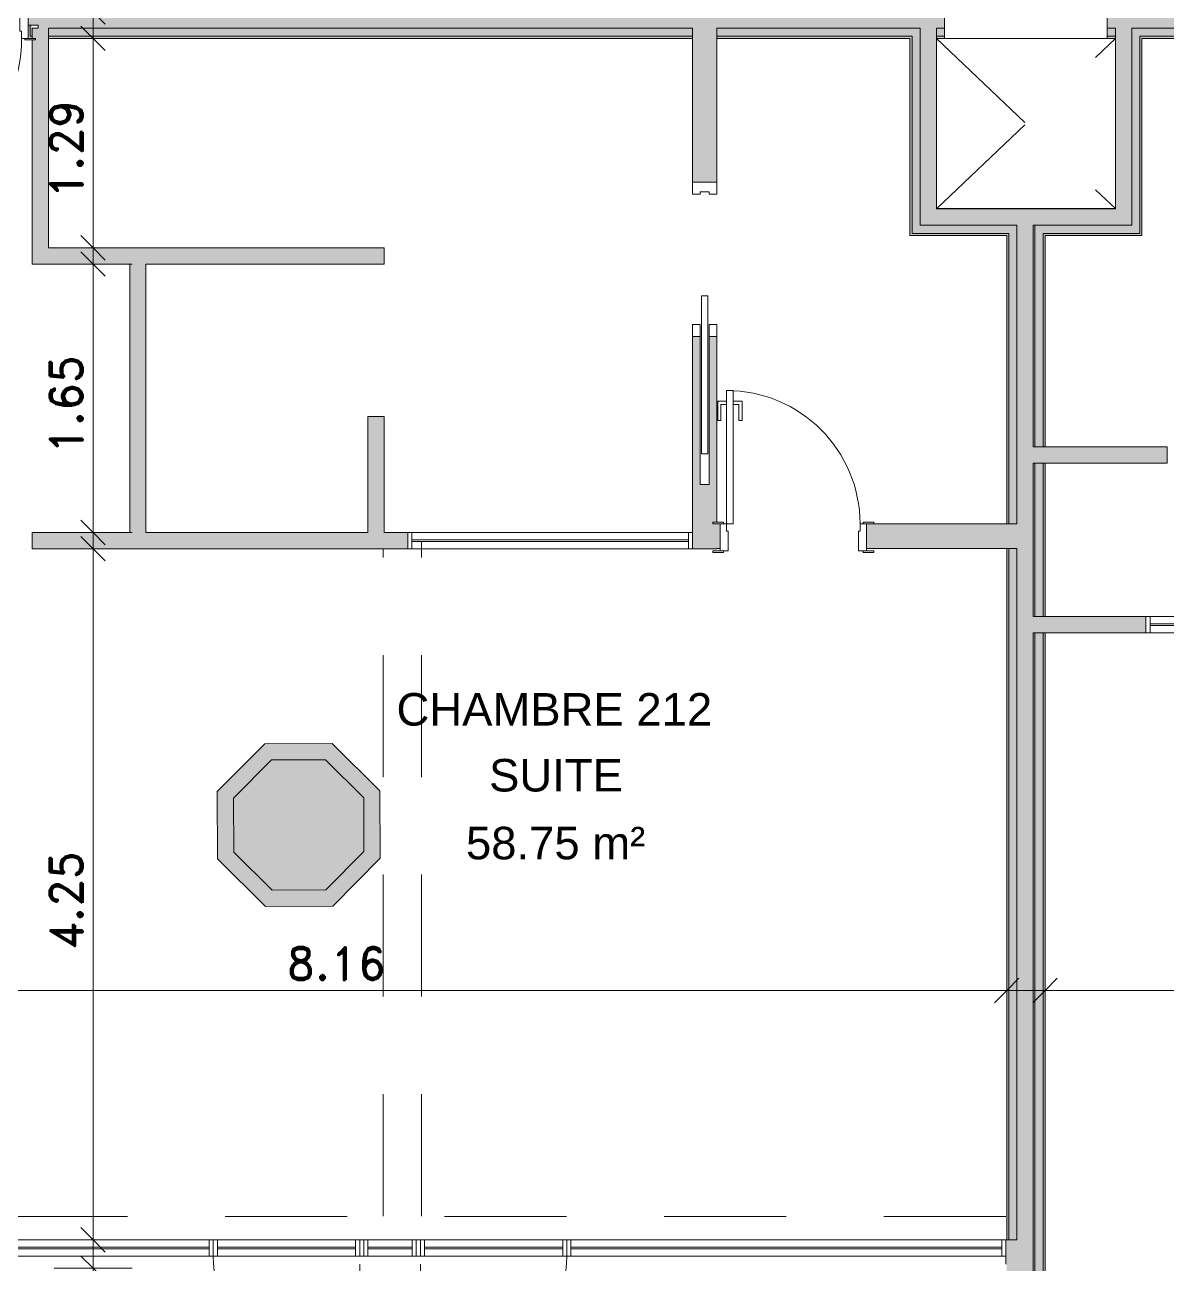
# Model space of a CAD drawing. Header units: metres. Extents: x -227.9 to -140, y 37.9 to 92.1.
# Drawn here: x -167.23 to -160.2, y 42.41 to 50.03 of the extents above; entities that cross this region are included whole.
import ezdxf

# ---------------------------------------------------------------- set-up
doc = ezdxf.new("R2010")
doc.units = ezdxf.units.M
doc.linetypes.add('JIS_02_0.7', pattern=[1.35, 0.75, -0.6])
for name, color, linetype, lineweight in [('A-ANNO-DIMS', 7, 'Continuous', 9), ('A-ANNO-DIMS-100', 7, 'Continuous', 9), ('A-AREA-IDEN', 7, 'Continuous', 9), ('A-DOOR', 7, 'Continuous', 5), ('A-FLOR', 7, 'Continuous', 5), ('A-GLAZ', 7, 'Continuous', 5), ('A-WALL', 7, 'Continuous', 5), ('A-WALL-PATT', 7, 'Continuous', 13), ('I-WALL', 7, 'Continuous', 5), ('S-COLS', 7, 'Continuous', 5)]:
    doc.layers.add(name, color=color, linetype=linetype, lineweight=lineweight)
doc.layers.add('A-DETL', color=94, linetype='Continuous', lineweight=5, true_color=0x00a600)
doc.styles.add('Arial_1', font='arial.ttf', dxfattribs={"height": 0.2})
doc.styles.add('RomanD_B', font='', dxfattribs={"height": 0.2})
doc.styles.get('RomanD_B').set_extended_font_data('RomanD', bold=True)
doc.dimstyles.new('LAG-Romans_0_2', dxfattribs={"dimscale": 0.3048, "dimtxt": 0.200715, "dimasz": 0.492126, "dimexe": 0.787402, "dimexo": 0.0625, "dimgap": 0, "dimtad": 1, "dimrnd": 0.01, "dimzin": 0, "dimdsep": 46, "dimtxsty": 'RomanD_B', "dimblk1": 'OBLIQUE', "dimblk2": 'OBLIQUE', "dimsah": 1, "dimcen": 0.09, "dimdle": 0.656168, "dimazin": 0, "dimtfac": 1, "dimtdec": 4, "dimtix": 1, "dimtmove": 0, "dimatfit": 3, "dimfxl": 0.787402, "dimfxlon": 1, "dimtvp": 1, "dimtolj": 1, "dimtzin": 0, "dimarcsym": 2})

# ---------------------------------------------------------------- blocks, each defined once
blk = doc.blocks.new('LAG-C1030-PORTE-BAT 1 VANT-13PR_01 - LAG-C1030-PORTE-BAT 1 VANT-13PR_01_04F-90X210 CHAMBRE-15711706-MUC-LAG-PRO-PLA-ARC-TZN-N02-AG02Ec-Cote')
at = {"layer": 'A-DOOR'}
for p, q in [((0.3553, 1.0015), (0.3153, 1.0015)), ((0.3153, 1.0015), (0.3153, 0.0815)), ((0.3553, 0.0815), (0.3553, 1.0015)), ((0.2603, 0.9365), (0.2603, 0.8165)), ((0.3153, 0.9365), (0.2603, 0.9365)), ((0.2803, 0.8165), (0.2803, 0.9165)), ((0.2803, 0.9165), (0.3153, 0.9165)), ((0.3153, 0.9165), (0.3153, 0.9365)), ((0.4103, 0.9365), (0.3553, 0.9365)), ((0.3553, 0.9365), (0.3553, 0.9165)), ((0.3553, 0.9165), (0.3903, 0.9165)), ((0.3903, 0.9165), (0.3903, 0.8165)), ((0.4103, 0.8165), (0.4103, 0.9365)), ((0.2603, 0.8165), (0.2803, 0.8165)), ((0.3903, 0.8165), (0.4103, 0.8165)), ((0.3153, 0.0815), (0.3553, 0.0815))]:
    blk.add_line(p, q, dxfattribs=at)
at = {"layer": 'A-DOOR', "color": 9, "true_color": 0xc0c0c0}
for p, q in [((-0.5847, 0.0915), (-0.6497, 0.0915)), ((-0.6497, 0.0915), (-0.6497, 0.0815)), ((-0.6497, 0.0815), (-0.5847, 0.0815)), ((-0.6047, 0.0815), (-0.6047, -0.0815)), ((-0.5647, 0.0815), (-0.6047, 0.0815)), ((-0.5847, 0.0815), (-0.5847, 0.0915)), ((-0.5647, 0.0376), (-0.5647, 0.0815)), ((0.3953, 0.0815), (0.3553, 0.0815)), ((0.3553, 0.0815), (0.3553, 0.0376)), ((0.3753, 0.0915), (0.3753, 0.0815)), ((0.4403, 0.0915), (0.3753, 0.0915)), ((0.3753, 0.0815), (0.4403, 0.0815)), ((0.3953, -0.0815), (0.3953, 0.0815)), ((0.4403, 0.0815), (0.4403, 0.0915)), ((-0.5547, 0.0376), (-0.5647, 0.0376)), ((-0.5547, -0.0815), (-0.5547, 0.0376)), ((0.3553, 0.0376), (0.3453, 0.0376)), ((0.3453, 0.0376), (0.3453, -0.0815)), ((-0.5847, -0.0815), (-0.6497, -0.0815)), ((-0.6497, -0.0815), (-0.6497, -0.0915)), ((-0.6497, -0.0915), (-0.5847, -0.0915)), ((-0.6047, -0.0815), (-0.5547, -0.0815)), ((-0.5847, -0.0915), (-0.5847, -0.0815)), ((0.3453, -0.0815), (0.3953, -0.0815)), ((0.3753, -0.0815), (0.3753, -0.0915)), ((0.4403, -0.0815), (0.3753, -0.0815)), ((0.3753, -0.0915), (0.4403, -0.0915)), ((0.4403, -0.0915), (0.4403, -0.0815))]:
    blk.add_line(p, q, dxfattribs=at)
at = {"layer": 'A-DOOR'}
blk.add_arc((0.3553, 0.0815), 0.92, 90, 180, dxfattribs=at)
blk = doc.blocks.new('LAG-C1020-FENÊTRE-12FT-22-01 - LAG-C1020-FENÊTRE-12FT-22-01-13043751-MUC-LAG-PRO-PLA-ARC-TZN-N02-AG02Ec-Cote')
at = {"layer": 'A-GLAZ'}
for p, q in [((0.45, 0.075), (0.45, 0.925)), ((-3.125, 0.025), (-0.475, 0.025)), ((0.425, 0.025), (-0.425, 0.025)), ((-0.475, -0.075), (-3.125, -0.075)), ((-0.425, -0.075), (0.425, -0.075))]:
    blk.add_line(p, q, dxfattribs=at)
at = {"layer": 'A-GLAZ', "lineweight": 13}
for p, q in [((-3.125, 0.025), (-3.15, 0.025)), ((-3.125, -0.075), (-3.125, 0.025)), ((-0.45, 0.025), (-0.475, 0.025)), ((-0.475, 0.025), (-0.475, -0.075)), ((-0.425, 0.025), (-0.45, 0.025)), ((-0.45, 0.025), (-0.45, -0.075)), ((-0.45, -0.075), (-0.45, 0.025)), ((-0.425, -0.075), (-0.425, 0.025)), ((0.45, 0.025), (0.425, 0.025)), ((0.425, 0.025), (0.425, -0.075)), ((0.45, -0.075), (0.45, 0.025)), ((0.475, 0.025), (0.45, 0.025)), ((0.45, 0.025), (0.45, -0.075)), ((0.475, -0.075), (0.475, 0.025)), ((-3.15, -0.075), (-3.125, -0.075)), ((-0.475, -0.02), (-3.125, -0.02)), ((-3.125, -0.02), (-3.125, -0.03)), ((-3.125, -0.03), (-0.475, -0.03)), ((-0.475, -0.03), (-0.475, -0.02)), ((-0.475, -0.075), (-0.45, -0.075)), ((-0.45, -0.075), (-0.425, -0.075)), ((0.425, -0.02), (-0.425, -0.02)), ((-0.425, -0.02), (-0.425, -0.03)), ((-0.425, -0.03), (0.425, -0.03)), ((0.425, -0.03), (0.425, -0.02)), ((0.425, -0.075), (0.45, -0.075)), ((0.45, -0.075), (0.475, -0.075))]:
    blk.add_line(p, q, dxfattribs=at)
at = {"layer": 'A-GLAZ'}
blk.add_arc((0.45, 0.025), 0.9, 90, 180, dxfattribs=at)
blk = doc.blocks.new('LAG-C1020-FENÊTRE-12FT-22-02 - LAG-C1020-FENÊTRE-12FT-22-02-01-15471730-MUC-LAG-PRO-PLA-ARC-TZN-N02-AG02Ec-Cote')
at = {"layer": 'A-GLAZ', "lineweight": 13}
for p, q in [((-1.548, 0.025), (-1.573, 0.025)), ((-1.573, 0.025), (-1.573, -0.075)), ((-1.548, -0.075), (-1.548, 0.025)), ((-1.25, 0.025), (-1.275, 0.025)), ((-1.275, 0.025), (-1.275, -0.075)), ((-1.25, -0.075), (-1.25, 0.025)), ((-1.573, -0.075), (-1.548, -0.075)), ((-1.275, -0.02), (-1.548, -0.02)), ((-1.548, -0.02), (-1.548, -0.03)), ((-1.548, -0.03), (-1.275, -0.03)), ((-1.275, -0.03), (-1.275, -0.02)), ((-1.275, -0.075), (-1.25, -0.075))]:
    blk.add_line(p, q, dxfattribs=at)
at = {"layer": 'A-GLAZ'}
for p, q in [((-1.548, 0.025), (-1.275, 0.025)), ((-1.275, -0.075), (-1.548, -0.075))]:
    blk.add_line(p, q, dxfattribs=at)
blk = doc.blocks.new('LAG-C1030-PORTE-COULISSANTE-COUL-13PR_06 - LAG-C1030-PORTE-COULISSANTE-COUL-13PR_06_04 F-80x210-15716893-MUC-LAG-PRO-PLA-ARC-TZN-N02-AG02Ec-Cote')
at = {"layer": 'A-DOOR', "lineweight": 9}
for p, q in [((-1.1, 0.02), (-0.13, 0.02)), ((-1.1, -0.02), (-1.1, 0.02)), ((-0.13, 0.02), (-0.13, -0.02)), ((-0.13, -0.02), (-1.1, -0.02))]:
    blk.add_line(p, q, dxfattribs=at)
at = {"layer": 'A-DOOR', "color": 9, "true_color": 0xc0c0c0}
for p, q in [((-0.38, 0.075), (-0.305, 0.075)), ((-0.38, 0.0275), (-0.38, 0.075)), ((-0.305, 0.0275), (-0.38, 0.0275)), ((-0.305, 0.075), (-0.305, 0.0275)), ((0.495, 0.075), (0.57, 0.075)), ((0.495, 0.0275), (0.495, 0.075)), ((0.51, 0.0275), (0.495, 0.0275)), ((0.51, -0.0275), (0.51, 0.0275)), ((0.57, 0.075), (0.57, -0.075)), ((-0.38, -0.0275), (-0.305, -0.0275)), ((-0.38, -0.075), (-0.38, -0.0275)), ((-0.305, -0.075), (-0.38, -0.075)), ((-0.305, -0.0275), (-0.305, -0.075)), ((0.495, -0.075), (0.495, -0.0275)), ((0.495, -0.0275), (0.51, -0.0275)), ((0.57, -0.075), (0.495, -0.075))]:
    blk.add_line(p, q, dxfattribs=at)
blk = doc.blocks.new('LAG-C1030-PORTE-BAT 1 VANT-13PR_01 - LAG-C1030-PORTE-BAT 1 VANT-13PR_01_10F-80X210 CHAMBRE INT-15711733-MUC-LAG-PRO-PLA-ARC-TZN-N02-AG02Ec-Cote')
at = {"layer": 'A-DOOR', "color": 9, "true_color": 0xc0c0c0}
for p, q in [((-0.5997, 0.0901), (-0.5997, 0.1001)), ((-0.5997, 0.1001), (-0.5347, 0.1001)), ((-0.5347, 0.0901), (-0.5997, 0.0901)), ((-0.5547, 0.0901), (-0.5047, 0.0901)), ((-0.5547, -0.075), (-0.5547, 0.0901)), ((-0.5347, 0.1001), (-0.5347, 0.0901)), ((-0.5047, 0.0901), (-0.5047, -0.0311)), ((0.2953, 0.0901), (0.3453, 0.0901)), ((0.2953, -0.0311), (0.2953, 0.0901)), ((0.3253, 0.1001), (0.3903, 0.1001)), ((0.3253, 0.0901), (0.3253, 0.1001)), ((0.3903, 0.0901), (0.3253, 0.0901)), ((0.3453, 0.0901), (0.3453, -0.075)), ((0.3903, 0.1001), (0.3903, 0.0901)), ((-0.5997, -0.085), (-0.5997, -0.075)), ((-0.5997, -0.075), (-0.5347, -0.075)), ((-0.5147, -0.075), (-0.5547, -0.075)), ((-0.5347, -0.075), (-0.5347, -0.085)), ((-0.5147, -0.0311), (-0.5147, -0.075)), ((-0.5047, -0.0311), (-0.5147, -0.0311)), ((0.3053, -0.0311), (0.2953, -0.0311)), ((0.3053, -0.075), (0.3053, -0.0311)), ((0.3453, -0.075), (0.3053, -0.075)), ((0.3253, -0.075), (0.3903, -0.075)), ((0.3253, -0.085), (0.3253, -0.075)), ((0.3903, -0.075), (0.3903, -0.085)), ((-0.5347, -0.085), (-0.5997, -0.085)), ((0.3903, -0.085), (0.3253, -0.085))]:
    blk.add_line(p, q, dxfattribs=at)
at = {"layer": 'A-DOOR'}
for p, q in [((0.2653, -0.075), (0.3053, -0.075)), ((0.2653, -0.895), (0.2653, -0.075)), ((0.3053, -0.075), (0.3053, -0.895)), ((0.2103, -0.71), (0.2303, -0.71)), ((0.2103, -0.83), (0.2103, -0.71)), ((0.2303, -0.71), (0.2303, -0.81)), ((0.3403, -0.71), (0.3603, -0.71)), ((0.3403, -0.81), (0.3403, -0.71)), ((0.3603, -0.71), (0.3603, -0.83)), ((0.2653, -0.83), (0.2103, -0.83)), ((0.2303, -0.81), (0.2653, -0.81)), ((0.2653, -0.81), (0.2653, -0.83)), ((0.3053, -0.81), (0.3403, -0.81)), ((0.3053, -0.83), (0.3053, -0.81)), ((0.3603, -0.83), (0.3053, -0.83)), ((0.3053, -0.895), (0.2653, -0.895))]:
    blk.add_line(p, q, dxfattribs=at)
blk.add_arc((0.3053, -0.075), 0.82, 180, 270, dxfattribs=at)
blk = doc.blocks.new('LAG-C1020-FENÊTRE-12FT-22-01 - LAG-C1020-FENÊTRE-12FT-22-01-13043941-MUC-LAG-PRO-PLA-ARC-TZN-N02-AG02Ec-Cote')
at = {"layer": 'A-GLAZ', "lineweight": 13}
for p, q in [((-3.7, 0.075), (-3.675, 0.075)), ((-3.675, 0.075), (-3.675, -0.025)), ((-3.675, 0.03), (-0.475, 0.03)), ((-3.675, 0.02), (-3.675, 0.03)), ((-0.475, 0.02), (-3.675, 0.02)), ((-0.475, -0.025), (-0.475, 0.075)), ((-0.475, 0.075), (-0.45, 0.075)), ((-0.475, 0.03), (-0.475, 0.02)), ((-0.45, 0.075), (-0.425, 0.075)), ((-0.45, -0.025), (-0.45, 0.075)), ((-0.45, 0.075), (-0.45, -0.025)), ((-0.425, 0.075), (-0.425, -0.025)), ((-0.425, 0.02), (-0.425, 0.03)), ((-0.425, 0.03), (0.425, 0.03)), ((0.425, 0.02), (-0.425, 0.02)), ((0.425, 0.075), (0.45, 0.075)), ((0.425, -0.025), (0.425, 0.075)), ((0.425, 0.03), (0.425, 0.02)), ((0.45, 0.075), (0.45, -0.025)), ((0.45, 0.075), (0.475, 0.075)), ((0.45, -0.025), (0.45, 0.075)), ((0.475, 0.075), (0.475, -0.025)), ((-3.675, -0.025), (-3.7, -0.025)), ((-0.45, -0.025), (-0.475, -0.025)), ((-0.425, -0.025), (-0.45, -0.025)), ((0.45, -0.025), (0.425, -0.025)), ((0.475, -0.025), (0.45, -0.025))]:
    blk.add_line(p, q, dxfattribs=at)
at = {"layer": 'A-GLAZ'}
for p, q in [((-0.475, 0.075), (-3.675, 0.075)), ((-0.425, 0.075), (0.425, 0.075)), ((-3.675, -0.025), (-0.475, -0.025)), ((0.425, -0.025), (-0.425, -0.025)), ((0.45, -0.075), (0.45, -0.925))]:
    blk.add_line(p, q, dxfattribs=at)
blk.add_arc((0.45, -0.025), 0.9, 180, 270, dxfattribs=at)
blk = doc.blocks.new('LAG-C1020-FENÊTRE-12FT-22-03 - LAG-C1020-FENÊTRE-12FT-22-03-01-13182799-MUC-LAG-PRO-PLA-ARC-TZN-N02-AG02Ec-Cote')
at = {"layer": 'A-GLAZ', "lineweight": 13}
for p, q in [((-2.725, 0.05), (-2.75, 0.05)), ((-2.725, -0.05), (-2.725, 0.05)), ((-1.275, 0.005), (-2.725, 0.005)), ((-2.725, 0.005), (-2.725, -0.005)), ((-1.25, 0.05), (-1.275, 0.05)), ((-1.275, 0.05), (-1.275, -0.05)), ((-1.275, -0.005), (-1.275, 0.005)), ((-2.75, -0.05), (-2.725, -0.05)), ((-2.725, -0.005), (-1.275, -0.005)), ((-1.275, -0.05), (-1.25, -0.05))]:
    blk.add_line(p, q, dxfattribs=at)
at = {"layer": 'A-GLAZ'}
for p, q in [((-2.725, 0.05), (-1.275, 0.05)), ((-1.275, -0.05), (-2.725, -0.05))]:
    blk.add_line(p, q, dxfattribs=at)
blk = doc.blocks.new('LAG-C1020-FENÊTRE-12FT-22-03 - LAG-C1020-FENÊTRE-12FT-22-03-01-13182800-MUC-LAG-PRO-PLA-ARC-TZN-N02-AG02Ec-Cote')
at = {"layer": 'A-GLAZ', "lineweight": 13}
for p, q in [((-2.975, 0.05), (-3, 0.05)), ((-2.975, -0.05), (-2.975, 0.05)), ((-1.275, 0.005), (-2.975, 0.005)), ((-2.975, 0.005), (-2.975, -0.005)), ((-1.25, 0.05), (-1.275, 0.05)), ((-1.275, 0.05), (-1.275, -0.05)), ((-1.275, -0.005), (-1.275, 0.005)), ((-3, -0.05), (-2.975, -0.05)), ((-2.975, -0.005), (-1.275, -0.005)), ((-1.275, -0.05), (-1.25, -0.05))]:
    blk.add_line(p, q, dxfattribs=at)
at = {"layer": 'A-GLAZ'}
for p, q in [((-2.975, 0.05), (-1.275, 0.05)), ((-1.275, -0.05), (-2.975, -0.05))]:
    blk.add_line(p, q, dxfattribs=at)
blk = doc.blocks.new('DIMBLOCK10-MUC-LAG-PRO-PLA-ARC-TZN-N02-AG02Ec-Cote')
at = {"layer": 'A-ANNO-DIMS-100', "transparency": 16777216}
for p, q in [((-160.9525, 44.3371), (-160.9525, 43.8571)), ((-160.9525, 44.0971), (-160.9525, 44.3371)), ((-156.9885, 44.3371), (-156.9885, 43.8571)), ((-156.9885, 44.0971), (-156.9885, 44.3371)), ((-161.1525, 44.0971), (-156.7885, 44.0971))]:
    blk.add_line(p, q, dxfattribs=at)
at = {"layer": 'A-ANNO-DIMS-100', "lineweight": 25, "transparency": 16777216}
for p, q in [((-160.9525, 44.0971), (-160.8775, 44.1721)), ((-156.9885, 44.0971), (-156.9135, 44.1721)), ((-160.9525, 44.0971), (-161.0275, 44.0221)), ((-156.9885, 44.0971), (-157.0635, 44.0221))]:
    blk.add_line(p, q, dxfattribs=at)
at = {"layer": 'A-ANNO-DIMS-100', "color": 0, "transparency": 16777216, "insert": (-159.314, 44.3627), "char_height": 0.2, "width": 0.824475, "attachment_point": 1, "line_spacing_factor": 1.146391, "style": 'RomanD_B'}
blk.add_mtext('3.96', dxfattribs=at)
blk = doc.blocks.new('_Oblique')
at = {"color": 0, "linetype": 'ByBlock', "lineweight": -2}
blk.add_line((-0.5, -0.5), (0.5, 0.5), dxfattribs=at)
blk = doc.blocks.new('DIMBLOCK82-MUC-LAG-PRO-PLA-ARC-TZN-N02-AG02Ec-Cote')
at = {"layer": 'A-ANNO-DIMS-100', "transparency": 16777216}
for p, q in [((-166.8053, 52.3146), (-166.8053, 49.9135)), ((-166.5653, 52.1146), (-167.0453, 52.1146)), ((-166.8053, 52.1146), (-166.5653, 52.1146)), ((-166.5653, 50.1135), (-167.0453, 50.1135)), ((-166.8053, 50.1135), (-166.5653, 50.1135))]:
    blk.add_line(p, q, dxfattribs=at)
at = {"layer": 'A-ANNO-DIMS-100', "lineweight": 25, "transparency": 16777216}
for p, q in [((-166.8053, 52.1146), (-166.8803, 52.1896)), ((-166.8053, 52.1146), (-166.7303, 52.0396)), ((-166.8053, 50.1135), (-166.8803, 50.1885)), ((-166.8053, 50.1135), (-166.7303, 50.0385))]:
    blk.add_line(p, q, dxfattribs=at)
at = {"layer": 'A-ANNO-DIMS-100', "color": 0, "transparency": 16777216, "insert": (-167.0709, 50.7705), "char_height": 0.2, "width": 0.824475, "attachment_point": 1, "rotation": 90, "line_spacing_factor": 1.146391, "style": 'RomanD_B'}
blk.add_mtext('2.00', dxfattribs=at)
blk = doc.blocks.new('DIMBLOCK83-MUC-LAG-PRO-PLA-ARC-TZN-N02-AG02Ec-Cote')
at = {"layer": 'A-ANNO-DIMS-100', "transparency": 16777216}
for p, q in [((-166.8053, 48.4629), (-166.8053, 50.1505)), ((-167.0453, 49.9505), (-166.5653, 49.9505)), ((-166.8053, 49.9505), (-167.0453, 49.9505)), ((-167.0453, 48.6629), (-166.5653, 48.6629)), ((-166.8053, 48.6629), (-167.0453, 48.6629))]:
    blk.add_line(p, q, dxfattribs=at)
at = {"layer": 'A-ANNO-DIMS-100', "lineweight": 25, "transparency": 16777216}
for p, q in [((-166.8053, 49.9505), (-166.8803, 50.0255)), ((-166.8053, 49.9505), (-166.7303, 49.8755)), ((-166.8053, 48.6629), (-166.8803, 48.7379)), ((-166.8053, 48.6629), (-166.7303, 48.5879))]:
    blk.add_line(p, q, dxfattribs=at)
at = {"layer": 'A-ANNO-DIMS-100', "color": 0, "transparency": 16777216, "insert": (-167.0709, 48.9632), "char_height": 0.2, "width": 0.824475, "attachment_point": 1, "rotation": 90, "line_spacing_factor": 1.146391, "style": 'RomanD_B'}
blk.add_mtext('1.29', dxfattribs=at)
blk = doc.blocks.new('DIMBLOCK84-MUC-LAG-PRO-PLA-ARC-TZN-N02-AG02Ec-Cote')
at = {"layer": 'A-ANNO-DIMS-100', "transparency": 16777216}
for p, q in [((-166.8053, 46.7128), (-166.8053, 48.7629)), ((-167.0453, 48.5629), (-166.5653, 48.5629)), ((-166.8053, 48.5629), (-167.0453, 48.5629)), ((-167.0453, 46.9128), (-166.5653, 46.9128)), ((-166.8053, 46.9128), (-167.0453, 46.9128))]:
    blk.add_line(p, q, dxfattribs=at)
at = {"layer": 'A-ANNO-DIMS-100', "lineweight": 25, "transparency": 16777216}
for p, q in [((-166.8053, 48.5629), (-166.8803, 48.6379)), ((-166.8053, 48.5629), (-166.7303, 48.4879)), ((-166.8053, 46.9128), (-166.8803, 46.9878)), ((-166.8053, 46.9128), (-166.7303, 46.8378))]:
    blk.add_line(p, q, dxfattribs=at)
at = {"layer": 'A-ANNO-DIMS-100', "color": 0, "transparency": 16777216, "insert": (-167.0709, 47.3943), "char_height": 0.2, "width": 0.824475, "attachment_point": 1, "rotation": 90, "line_spacing_factor": 1.146391, "style": 'RomanD_B'}
blk.add_mtext('1.65', dxfattribs=at)
blk = doc.blocks.new('DIMBLOCK85-MUC-LAG-PRO-PLA-ARC-TZN-N02-AG02Ec-Cote')
at = {"layer": 'A-ANNO-DIMS-100', "transparency": 16777216}
for p, q in [((-166.8053, 42.3646), (-166.8053, 47.0128)), ((-167.0453, 46.8128), (-166.5653, 46.8128)), ((-166.8053, 46.8128), (-167.0453, 46.8128)), ((-167.0453, 42.5646), (-166.5653, 42.5646)), ((-166.8053, 42.5646), (-167.0453, 42.5646))]:
    blk.add_line(p, q, dxfattribs=at)
at = {"layer": 'A-ANNO-DIMS-100', "lineweight": 25, "transparency": 16777216}
for p, q in [((-166.8053, 46.8128), (-166.8803, 46.8878)), ((-166.8053, 46.8128), (-166.7303, 46.7378)), ((-166.8053, 42.5646), (-166.8803, 42.6396)), ((-166.8053, 42.5646), (-166.7303, 42.4896))]:
    blk.add_line(p, q, dxfattribs=at)
at = {"layer": 'A-ANNO-DIMS-100', "color": 0, "transparency": 16777216, "insert": (-167.0709, 44.3452), "char_height": 0.2, "width": 0.824475, "attachment_point": 1, "rotation": 90, "line_spacing_factor": 1.146391, "style": 'RomanD_B'}
blk.add_mtext('4.25', dxfattribs=at)
blk = doc.blocks.new('DIMBLOCK86-MUC-LAG-PRO-PLA-ARC-TZN-N02-AG02Ec-Cote')
at = {"layer": 'A-ANNO-DIMS-100', "transparency": 16777216}
for p, q in [((-166.8053, 42.5896), (-166.8053, 40.2697)), ((-166.5653, 42.3896), (-167.0453, 42.3896)), ((-166.8053, 42.3896), (-166.5653, 42.3896)), ((-166.5653, 40.4697), (-167.0453, 40.4697)), ((-166.8053, 40.4697), (-166.5653, 40.4697))]:
    blk.add_line(p, q, dxfattribs=at)
at = {"layer": 'A-ANNO-DIMS-100', "lineweight": 25, "transparency": 16777216}
for p, q in [((-166.8053, 42.3896), (-166.8803, 42.4646)), ((-166.8053, 42.3896), (-166.7303, 42.3146)), ((-166.8053, 40.4697), (-166.8803, 40.5447)), ((-166.8053, 40.4697), (-166.7303, 40.3947))]:
    blk.add_line(p, q, dxfattribs=at)
at = {"layer": 'A-ANNO-DIMS-100', "color": 0, "transparency": 16777216, "insert": (-167.0709, 41.0862), "char_height": 0.2, "width": 0.824475, "attachment_point": 1, "rotation": 90, "line_spacing_factor": 1.146391, "style": 'RomanD_B'}
blk.add_mtext('1.92', dxfattribs=at)
blk = doc.blocks.new('DIMBLOCK137-MUC-LAG-PRO-PLA-ARC-TZN-N02-AG02Ec-Cote')
at = {"layer": 'A-ANNO-DIMS-100', "transparency": 16777216}
for p, q in [((-169.3525, 44.3371), (-169.3525, 43.8571)), ((-169.3525, 44.0971), (-169.3525, 44.3371)), ((-161.1885, 44.3371), (-161.1885, 43.8571)), ((-161.1885, 44.0971), (-161.1885, 44.3371)), ((-169.5525, 44.0971), (-160.9885, 44.0971))]:
    blk.add_line(p, q, dxfattribs=at)
at = {"layer": 'A-ANNO-DIMS-100', "lineweight": 25, "transparency": 16777216}
for p, q in [((-169.3525, 44.0971), (-169.2775, 44.1721)), ((-161.1885, 44.0971), (-161.1135, 44.1721)), ((-169.3525, 44.0971), (-169.4275, 44.0221)), ((-161.1885, 44.0971), (-161.2635, 44.0221))]:
    blk.add_line(p, q, dxfattribs=at)
at = {"layer": 'A-ANNO-DIMS-100', "color": 0, "transparency": 16777216, "insert": (-165.614, 44.3627), "char_height": 0.2, "width": 0.824475, "attachment_point": 1, "line_spacing_factor": 1.146391, "style": 'RomanD_B'}
blk.add_mtext('8.16', dxfattribs=at)

msp = doc.modelspace()

# ---------------------------------------------------------------- hatches: boundary and pattern name
at = {"layer": 'A-WALL-PATT', "lineweight": 5, "true_color": 0xaaaaaa}
h = msp.add_hatch(color=253, dxfattribs=at)
h.paths.add_polyline_path([(-161.0155, 40.4697), (-161.0155, 46.2958), (-161.0255, 46.2958), (-161.0255, 40.4697)])
h.paths.add_polyline_path([(-161.0155, 46.3958), (-161.0155, 47.3386), (-161.0255, 47.3386), (-161.0255, 46.3958)])
h.paths.add_polyline_path([(-161.0155, 47.4386), (-161.0155, 48.8016), (-161.0255, 48.8016), (-161.0255, 47.4386)])
at = {"layer": 'I-WALL', "true_color": 0xaaaaaa}
h = msp.add_hatch(color=253, dxfattribs=at)
h.paths.add_polyline_path([(-155.2206, 50.0135), (-155.0756, 50.0135), (-155.0756, 50.032), (-155.0126, 50.032), (-155.0126, 50.1135), (-155.4841, 50.1135), (-155.4841, 50.0135), (-155.2934, 50.0135)])
h.paths.add_polyline_path([(-153.9496, 50.0135), (-153.9046, 50.0135), (-153.9046, 50.1135), (-154.0126, 50.1135), (-154.0126, 50.032), (-153.9496, 50.032)])
h.paths.add_polyline_path([(-156.9255, 50.0135), (-156.4841, 50.0135), (-156.4841, 50.1135), (-157.521, 50.1135), (-157.521, 50.032), (-157.458, 50.032), (-157.458, 50.0135), (-156.938, 50.0135)])
h.paths.add_polyline_path([(-158.6825, 50.0135), (-158.584, 50.0135), (-158.584, 50.032), (-158.521, 50.032), (-158.521, 50.1135), (-160.5703, 50.1135), (-160.5703, 50.0135), (-158.8325, 50.0135)])
h.paths.add_polyline_path([(-161.6203, 50.0135), (-161.5703, 50.0135), (-161.5703, 50.1135), (-167.2053, 50.1135), (-167.2053, 50.032), (-167.1423, 50.032), (-167.1423, 50.0135), (-161.7203, 50.0135)])
h.paths.add_polyline_path([(-168.4125, 50.0135), (-168.2683, 50.0135), (-168.2683, 50.032), (-168.2053, 50.032), (-168.2053, 50.1135), (-169.8891, 50.1135), (-169.8891, 50.0135), (-169.2724, 50.0135)])
h = msp.add_hatch(color=253, dxfattribs=at)
h.paths.add_polyline_path([(-155.0706, 49.9635), (-155.0256, 49.9635), (-155.0256, 50.032), (-155.0756, 50.032), (-155.0756, 50.0135), (-155.1206, 50.0135), (-155.1206, 49.9635)])
h.paths.add_polyline_path([(-155.2206, 49.9635), (-155.2206, 50.0135), (-155.4841, 50.0135), (-155.4841, 49.9635), (-155.2934, 49.9635)])
h.paths.add_polyline_path([(-153.9046, 49.9635), (-153.9046, 50.0135), (-153.9496, 50.0135), (-153.9496, 50.032), (-153.9996, 50.032), (-153.9996, 49.9635)])
h.paths.add_polyline_path([(-158.6825, 49.9635), (-158.534, 49.9635), (-158.534, 50.032), (-158.584, 50.032), (-158.584, 50.0135), (-158.6825, 50.0135)])
h.paths.add_polyline_path([(-159.4049, 49.9635), (-158.8325, 49.9635), (-158.8325, 50.0135), (-160.4203, 50.0135), (-160.4203, 49.9635), (-160.3703, 49.9635)])
h.paths.add_polyline_path([(-156.4841, 49.9635), (-156.4841, 50.0135), (-156.8155, 50.0135), (-156.8155, 49.9635), (-156.7655, 49.9635)])
h.paths.add_polyline_path([(-157.508, 49.9635), (-156.9255, 49.9635), (-156.9255, 50.0135), (-157.458, 50.0135), (-157.458, 50.032), (-157.508, 50.032)])
h.paths.add_polyline_path([(-160.5203, 49.9635), (-160.5203, 50.0135), (-160.5703, 50.0135), (-160.5703, 49.9635)])
h.paths.add_polyline_path([(-161.6203, 49.9635), (-161.5703, 49.9635), (-161.5703, 50.0135), (-161.6203, 50.0135)])
h.paths.add_polyline_path([(-161.7703, 49.9635), (-161.7203, 49.9635), (-161.7203, 50.0135), (-162.9703, 50.0135), (-162.9703, 49.9635), (-162.694, 49.9635)])
h.paths.add_polyline_path([(-163.1203, 49.9635), (-163.1203, 50.0135), (-167.0803, 50.0135), (-167.0803, 49.9635), (-165.9832, 49.9635)])
h.paths.add_polyline_path([(-168.3125, 49.9635), (-168.2183, 49.9635), (-168.2183, 50.032), (-168.2683, 50.032), (-168.2683, 50.0135), (-168.3125, 50.0135)])
h.paths.add_polyline_path([(-167.1923, 49.9635), (-167.1803, 49.9635), (-167.1803, 50.032), (-167.1923, 50.032)])
h.paths.add_polyline_path([(-168.4125, 49.9635), (-168.4125, 50.0135), (-169.4155, 50.0135), (-169.4155, 49.9635), (-169.2724, 49.9635)])
h.paths.add_polyline_path([(-169.6835, 49.9635), (-169.5255, 49.9635), (-169.5255, 50.0135), (-169.8891, 50.0135), (-169.8891, 49.9635)])
h = msp.add_hatch(color=253, dxfattribs=at)
h.paths.add_polyline_path([(-155.0126, 49.9505), (-155.0126, 50.032), (-155.0256, 50.032), (-155.0256, 49.9635), (-155.0706, 49.9635), (-155.0706, 49.9505), (-155.0576, 49.9505)])
h.paths.add_polyline_path([(-153.9676, 49.9505), (-153.9046, 49.9505), (-153.9046, 49.9635), (-153.9996, 49.9635), (-153.9996, 50.032), (-154.0126, 50.032), (-154.0126, 49.9505)])
h.paths.add_polyline_path([(-156.7525, 49.9505), (-156.4841, 49.9505), (-156.4841, 49.9635), (-156.7655, 49.9635), (-156.7655, 49.9505)])
h.paths.add_polyline_path([(-155.2206, 49.9505), (-155.2206, 49.9635), (-155.4841, 49.9635), (-155.4841, 49.9505), (-155.2934, 49.9505)])
h.paths.add_polyline_path([(-156.9755, 49.9505), (-156.9755, 49.9635), (-157.508, 49.9635), (-157.508, 50.032), (-157.521, 50.032), (-157.521, 49.9505), (-156.9885, 49.9505)])
h.paths.add_polyline_path([(-160.5203, 49.9505), (-160.5203, 49.9635), (-160.5703, 49.9635), (-160.5703, 49.9505)])
h.paths.add_polyline_path([(-158.566, 49.9505), (-158.521, 49.9505), (-158.521, 50.032), (-158.534, 50.032), (-158.534, 49.9635), (-158.6825, 49.9635), (-158.6825, 49.9505)])
h.paths.add_polyline_path([(-161.7833, 49.9505), (-161.7703, 49.9505), (-161.7703, 49.9635), (-162.9703, 49.9635), (-162.9703, 49.9505), (-162.694, 49.9505)])
h.paths.add_polyline_path([(-161.6203, 49.9505), (-161.5703, 49.9505), (-161.5703, 49.9635), (-161.6203, 49.9635)])
h.paths.add_polyline_path([(-160.3573, 49.9505), (-158.8325, 49.9505), (-158.8325, 49.9635), (-160.3703, 49.9635), (-160.3703, 49.9505)])
h.paths.add_polyline_path([(-163.1203, 49.9505), (-163.1203, 49.9635), (-167.0803, 49.9635), (-167.0803, 49.9505), (-165.9832, 49.9505)])
h.paths.add_polyline_path([(-167.1803, 49.9505), (-167.1803, 49.9635), (-167.1923, 49.9635), (-167.1923, 50.032), (-167.2053, 50.032), (-167.2053, 49.9505)])
h.paths.add_polyline_path([(-169.6835, 49.9505), (-169.5755, 49.9505), (-169.5755, 49.9635), (-169.8891, 49.9635), (-169.8891, 49.9505)])
h.paths.add_polyline_path([(-168.2503, 49.9505), (-168.2053, 49.9505), (-168.2053, 50.032), (-168.2183, 50.032), (-168.2183, 49.9635), (-168.3125, 49.9635), (-168.3125, 49.9505)])
h.paths.add_polyline_path([(-168.4125, 49.9505), (-168.4125, 49.9635), (-169.3655, 49.9635), (-169.3655, 49.9505), (-169.2724, 49.9505)])
for points in [[(-167.0803, 48.5629), (-167.0803, 50.0135), (-167.1803, 50.0135), (-167.1803, 49.9505), (-167.1603, 49.9505), (-167.1603, 49.9405), (-167.1803, 49.9405), (-167.1803, 48.5629)], [(-161.7203, 48.8016), (-161.6203, 48.8016), (-161.6203, 50.0135), (-161.7203, 50.0135), (-161.7203, 49.9254)], [(-160.4203, 48.9016), (-160.4203, 50.0135), (-160.5203, 50.0135), (-160.5203, 48.9016)], [(-161.7703, 48.7386), (-161.7703, 49.9505), (-161.7833, 49.9505), (-161.7833, 48.7386)], [(-161.7203, 48.7516), (-161.7203, 49.9635), (-161.7703, 49.9635), (-161.7703, 48.7516)], [(-160.4203, 48.8016), (-160.3703, 48.8016), (-160.3703, 49.9635), (-160.4203, 49.9635), (-160.4203, 48.8538)], [(-160.3703, 48.7516), (-160.3573, 48.7516), (-160.3573, 49.9505), (-160.3703, 49.9505), (-160.3703, 48.8016)], [(-161.0255, 48.8016), (-160.4203, 48.8016), (-160.4203, 48.9016), (-161.6203, 48.9016), (-161.6203, 48.8016), (-161.0495, 48.8016)], [(-161.0255, 40.4697), (-161.0255, 48.8016), (-161.1255, 48.8016), (-161.1255, 40.4697), (-161.0495, 40.4697)], [(-165.0153, 48.5629), (-165.0153, 48.6629), (-167.0803, 48.6629), (-167.0803, 48.5629), (-165.9832, 48.5629)], [(-166.4803, 46.9128), (-166.4803, 48.5629), (-166.5803, 48.5629), (-166.5803, 46.9128)], [(-165.0163, 46.9128), (-165.0163, 47.6268), (-165.1163, 47.6268), (-165.1163, 46.9128)], [(-160.9525, 47.3386), (-160.2025, 47.3386), (-160.2025, 47.4386), (-161.0255, 47.4386), (-161.0255, 47.3386), (-160.9655, 47.3386)], [(-164.8703, 46.8128), (-164.8703, 46.9128), (-167.1803, 46.9128), (-167.1803, 46.8128), (-165.9832, 46.8128)], [(-160.9525, 46.2958), (-160.3325, 46.2958), (-160.3325, 46.3958), (-161.0255, 46.3958), (-161.0255, 46.2958), (-160.9655, 46.2958)]]:
    msp.add_hatch(color=253, dxfattribs=at).paths.add_polyline_path(points)
h = msp.add_hatch(color=253, dxfattribs=at)
h.paths.add_polyline_path([(-162.9703, 46.8128), (-162.9703, 46.9654), (-162.9954, 46.9654), (-162.9954, 46.9754), (-162.9703, 46.9754), (-162.9703, 48.1173), (-163.0178, 48.1173), (-163.0178, 47.2073), (-163.0728, 47.2073), (-163.0728, 48.1173), (-163.1203, 48.1173), (-163.1203, 46.8128)])
h.paths.add_polyline_path([(-163.1203, 49.0673), (-162.9703, 49.0673), (-162.9703, 50.0135), (-163.1203, 50.0135), (-163.1203, 49.9254)])
h = msp.add_hatch(color=253, dxfattribs=at)
h.paths.add_polyline_path([(-161.0155, 48.7516), (-160.3703, 48.7516), (-160.3703, 48.8016), (-161.0155, 48.8016)])
h.paths.add_polyline_path([(-161.7203, 48.7516), (-161.1255, 48.7516), (-161.1255, 48.8016), (-161.7203, 48.8016)])
h = msp.add_hatch(color=253, dxfattribs=at)
h.paths.add_polyline_path([(-160.3573, 48.7386), (-160.3573, 48.7516), (-160.9655, 48.7516), (-160.9655, 48.7386), (-160.9525, 48.7386)])
h.paths.add_polyline_path([(-161.1885, 48.7386), (-161.1755, 48.7386), (-161.1755, 48.7516), (-161.7703, 48.7516), (-161.7703, 48.7386), (-161.6203, 48.7386)])
h = msp.add_hatch(color=253, dxfattribs=at)
h.paths.add_polyline_path([(-161.1755, 40.4697), (-161.1755, 42.4146), (-161.1885, 42.4146), (-161.1885, 40.4697)])
h.paths.add_polyline_path([(-161.1755, 42.5646), (-161.1755, 46.8154), (-161.1885, 46.8154), (-161.1885, 42.5646)])
h.paths.add_polyline_path([(-161.1755, 46.9654), (-161.1755, 48.7386), (-161.1885, 48.7386), (-161.1885, 46.9654)])
h = msp.add_hatch(color=253, dxfattribs=at)
h.paths.add_polyline_path([(-161.1255, 40.4697), (-161.1255, 42.4146), (-161.1755, 42.4146), (-161.1755, 40.4697)])
h.paths.add_polyline_path([(-161.1755, 42.5646), (-161.1255, 42.5646), (-161.1255, 46.8154), (-161.1755, 46.8154), (-161.1755, 45.6389)])
h.paths.add_polyline_path([(-161.1255, 46.9654), (-161.1255, 48.7516), (-161.1755, 48.7516), (-161.1755, 46.9654)])
h = msp.add_hatch(color=253, dxfattribs=at)
h.paths.add_polyline_path([(-161.0155, 40.4697), (-160.9655, 40.4697), (-160.9655, 46.2958), (-161.0155, 46.2958), (-161.0155, 41.3524)])
h.paths.add_polyline_path([(-160.9655, 46.3958), (-160.9655, 47.3386), (-161.0155, 47.3386), (-161.0155, 46.3958)])
h.paths.add_polyline_path([(-160.9655, 47.4386), (-160.9655, 48.7516), (-161.0155, 48.7516), (-161.0155, 47.4386)])
h = msp.add_hatch(color=253, dxfattribs=at)
h.paths.add_polyline_path([(-160.9525, 40.4697), (-160.9525, 46.2958), (-160.9655, 46.2958), (-160.9655, 40.4697)])
h.paths.add_polyline_path([(-160.9655, 46.3958), (-160.9525, 46.3958), (-160.9525, 47.3386), (-160.9655, 47.3386), (-160.9655, 46.7105)])
h.paths.add_polyline_path([(-160.9525, 47.4386), (-160.9525, 48.7386), (-160.9655, 48.7386), (-160.9655, 47.4386)])
h = msp.add_hatch(color=253, dxfattribs=at)
h.paths.add_polyline_path([(-161.1755, 46.8154), (-161.1255, 46.8154), (-161.1255, 46.9654), (-162.0504, 46.9654), (-162.0504, 46.8154), (-161.1885, 46.8154)])
h.paths.add_polyline_path([(-162.9504, 46.8154), (-162.9504, 46.9654), (-162.9703, 46.9654), (-162.9703, 46.8154)])
h = msp.add_hatch(color=253, dxfattribs=at)
h.paths.add_polyline_path([(-161.1935, 42.4146), (-161.1255, 42.4146), (-161.1255, 42.5646), (-161.1935, 42.5646)])
h.paths.add_polyline_path([(-169.4255, 42.4146), (-169.3165, 42.4146), (-169.3165, 42.5646), (-169.4255, 42.5646), (-169.4255, 42.424)])
at = {"layer": 'S-COLS', "true_color": 0x808080}
h = msp.add_hatch(color=8, dxfattribs=at)
h.paths.add_polyline_path([(-165.7458, 44.6142), (-165.3316, 44.6161), (-165.04, 44.9103), (-165.0419, 45.3245), (-165.3362, 45.6161), (-165.7504, 45.6142), (-166.0419, 45.32), (-166.04, 44.9057), (-165.9832, 44.8494)])
h.paths.add_polyline_path([(-165.7048, 44.7144), (-165.9402, 44.9476), (-165.9417, 45.279), (-165.7085, 45.5144), (-165.3771, 45.5159), (-165.1417, 45.2826), (-165.1402, 44.9513), (-165.3735, 44.7159)])
msp.add_hatch(color=8, dxfattribs=at).paths.add_polyline_path([(-165.7048, 44.7144), (-165.3735, 44.7159), (-165.1402, 44.9513), (-165.1417, 45.2826), (-165.3771, 45.5159), (-165.7085, 45.5144), (-165.9417, 45.279), (-165.9402, 44.9476)])

# ---------------------------------------------------------------- linework, layer by layer
at = {"layer": 'A-DETL', "color": 7, "linetype": 'JIS_02_0.7'}
for p, q in [((-161.6203, 48.9016), (-160.5203, 49.9505)), ((-161.6203, 49.9505), (-160.5196, 48.9037))]:
    msp.add_line(p, q, dxfattribs=at)
at = {"layer": 'A-DETL', "color": 8, "linetype": 'JIS_02_0.7', "true_color": 0x808080}
for p, q in [((-164.7863, 42.7096), (-164.7863, 46.8601)), ((-165.023, 42.7096), (-165.023, 46.8151))]:
    msp.add_line(p, q, dxfattribs=at)
at = {"layer": 'A-DETL', "color": 9, "linetype": 'JIS_02_0.7', "lineweight": 9, "true_color": 0xc0c0c0}
msp.add_line((-161.194, 42.7074), (-169.339, 42.7074), dxfattribs=at)
at = {"layer": 'A-FLOR', "lineweight": 9}
for p, q in [((-161.6196, 48.9037), (-161.6196, 49.9507)), ((-160.5203, 48.9037), (-161.6196, 48.9037))]:
    msp.add_line(p, q, dxfattribs=at)
at = {"layer": 'A-WALL'}
for p, q in [((-167.1423, 50.032), (-167.2053, 50.032)), ((-167.1923, 50.032), (-167.1923, 49.9635)), ((-167.1803, 50.0135), (-167.1803, 49.9505)), ((-167.1423, 50.032), (-167.1423, 50.0135)), ((-167.0803, 50.0135), (-163.1203, 50.0135)), ((-167.0803, 50.0135), (-167.0803, 49.9505)), ((-163.1203, 50.0135), (-163.1203, 49.9505)), ((-162.9703, 50.0135), (-161.7203, 50.0135)), ((-162.9703, 50.0135), (-162.9703, 49.9505)), ((-161.7203, 48.8016), (-161.7203, 50.0135)), ((-161.6203, 50.0135), (-161.5703, 50.0135)), ((-161.6203, 50.0135), (-161.6203, 49.9505)), ((-160.5703, 50.0135), (-160.5203, 50.0135)), ((-160.5203, 50.0135), (-160.5203, 49.9505)), ((-160.4203, 50.0135), (-158.8325, 50.0135)), ((-160.4203, 50.0135), (-160.4203, 48.8016)), ((-167.1923, 49.9635), (-167.1803, 49.9635)), ((-167.0803, 49.9635), (-163.1203, 49.9635)), ((-162.9703, 49.9635), (-161.7703, 49.9635)), ((-161.7703, 48.7516), (-161.7703, 49.9635)), ((-161.6203, 49.9635), (-161.5703, 49.9635)), ((-160.5703, 49.9635), (-160.5203, 49.9635)), ((-160.3703, 49.9635), (-158.8325, 49.9635)), ((-160.3703, 49.9635), (-160.3703, 48.7516)), ((-161.1255, 48.8016), (-161.7203, 48.8016)), ((-161.1255, 46.9654), (-161.1255, 48.8016)), ((-161.0255, 47.4386), (-161.0255, 48.8016)), ((-160.4203, 48.8016), (-161.0255, 48.8016)), ((-161.0155, 47.4386), (-161.0155, 48.8016)), ((-161.1755, 48.7516), (-161.7703, 48.7516)), ((-161.1755, 46.9654), (-161.1755, 48.7516)), ((-160.9655, 47.4386), (-160.9655, 48.7516)), ((-160.3703, 48.7516), (-160.9655, 48.7516)), ((-160.9525, 47.4386), (-161.0255, 47.4386)), ((-161.0255, 46.3958), (-161.0255, 47.3386)), ((-160.9525, 47.3386), (-161.0255, 47.3386)), ((-161.0155, 46.3958), (-161.0155, 47.3386)), ((-160.9655, 46.3958), (-160.9655, 47.3386)), ((-161.1255, 46.9654), (-161.1885, 46.9654)), ((-161.1255, 46.8154), (-161.1885, 46.8154)), ((-161.1755, 42.5646), (-161.1755, 46.8154)), ((-161.1255, 42.5646), (-161.1255, 46.8154)), ((-160.9525, 46.3958), (-161.0255, 46.3958)), ((-161.0255, 40.4697), (-161.0255, 46.2958)), ((-160.9525, 46.2958), (-161.0255, 46.2958)), ((-161.0155, 40.4697), (-161.0155, 46.2958)), ((-160.9655, 40.4697), (-160.9655, 46.2958)), ((-161.1255, 42.5646), (-161.1885, 42.5646))]:
    msp.add_line(p, q, dxfattribs=at)
at = {"layer": 'I-WALL', "lineweight": 13}
for p, q in [((-161.5703, 49.9505), (-161.5703, 50.1135)), ((-160.5703, 50.1135), (-160.5703, 49.9505)), ((-167.1803, 49.9405), (-167.1803, 48.5629)), ((-167.0803, 49.9505), (-163.1203, 49.9505)), ((-167.0803, 48.6629), (-167.0803, 49.9505)), ((-163.1203, 49.9505), (-163.1203, 49.0673)), ((-162.9703, 49.9505), (-161.7833, 49.9505)), ((-162.9703, 49.0673), (-162.9703, 49.9505)), ((-161.7833, 49.9505), (-161.7833, 48.7386)), ((-161.6203, 49.9505), (-161.5703, 49.9505)), ((-161.6203, 48.9016), (-161.6203, 49.9505)), ((-160.5703, 49.9505), (-160.5203, 49.9505)), ((-160.5203, 49.9505), (-160.5203, 48.9016)), ((-160.3573, 49.9505), (-158.8325, 49.9505)), ((-160.3573, 48.7386), (-160.3573, 49.9505)), ((-160.5203, 48.9016), (-161.6203, 48.9016)), ((-161.7833, 48.7386), (-161.1885, 48.7386)), ((-161.1885, 48.7386), (-161.1885, 46.9654)), ((-160.9525, 47.4386), (-160.9525, 48.7386)), ((-160.9525, 48.7386), (-160.3573, 48.7386)), ((-165.0153, 48.6629), (-167.0803, 48.6629)), ((-165.0153, 48.5629), (-165.0153, 48.6629)), ((-167.1803, 48.5629), (-166.5803, 48.5629)), ((-166.5803, 48.5629), (-166.5803, 46.9128)), ((-166.4803, 48.5629), (-165.0153, 48.5629)), ((-166.4803, 46.9128), (-166.4803, 48.5629)), ((-163.1203, 48.1173), (-163.1203, 46.8128)), ((-163.0728, 47.2073), (-163.0728, 48.1173)), ((-163.0178, 48.1173), (-163.0178, 47.2073)), ((-162.9703, 46.9754), (-162.9703, 48.1173)), ((-165.0163, 47.6268), (-165.1163, 47.6268)), ((-165.1163, 47.6268), (-165.1163, 46.9128)), ((-165.0163, 46.9128), (-165.0163, 47.6268)), ((-160.2025, 47.4386), (-160.9525, 47.4386)), ((-160.2025, 47.3386), (-160.2025, 47.4386)), ((-160.9525, 46.3958), (-160.9525, 47.3386)), ((-160.9525, 47.3386), (-160.2025, 47.3386)), ((-163.0178, 47.2073), (-163.0728, 47.2073)), ((-161.1885, 46.9654), (-162.0054, 46.9654)), ((-166.5803, 46.9128), (-167.1803, 46.9128)), ((-167.1803, 46.9128), (-167.1803, 46.8128)), ((-165.1163, 46.9128), (-166.4803, 46.9128)), ((-164.8703, 46.9128), (-165.0163, 46.9128)), ((-164.8703, 46.8128), (-164.8703, 46.9128)), ((-167.1803, 46.8128), (-164.8703, 46.8128)), ((-163.1203, 46.8128), (-162.9703, 46.8128)), ((-162.9703, 46.8128), (-162.9703, 46.8154)), ((-162.9703, 46.8154), (-162.9504, 46.8154)), ((-162.0504, 46.8154), (-161.1885, 46.8154)), ((-161.1885, 46.8154), (-161.1885, 42.5646)), ((-160.3325, 46.3958), (-160.9525, 46.3958)), ((-160.3325, 46.2958), (-160.3325, 46.3958)), ((-160.9525, 40.4697), (-160.9525, 46.2958)), ((-160.9525, 46.2958), (-160.3325, 46.2958)), ((-161.1885, 42.5646), (-161.1935, 42.5646)), ((-161.1935, 42.5646), (-161.1935, 42.4146))]:
    msp.add_line(p, q, dxfattribs=at)
at = {"layer": 'I-WALL'}
for p, q in [((-167.1803, 50.0135), (-167.1423, 50.0135)), ((-160.5703, 49.9505), (-161.5703, 49.9505))]:
    msp.add_line(p, q, dxfattribs=at)
at = {"layer": 'S-COLS', "lineweight": 9}
for p, q in [((-165.7504, 45.6142), (-166.0419, 45.32)), ((-165.3362, 45.6161), (-165.7504, 45.6142)), ((-165.0419, 45.3245), (-165.3362, 45.6161)), ((-165.9417, 45.279), (-165.7085, 45.5144)), ((-165.7085, 45.5144), (-165.3771, 45.5159)), ((-165.3771, 45.5159), (-165.1417, 45.2826)), ((-166.0419, 45.32), (-166.04, 44.9057)), ((-165.9402, 44.9476), (-165.9417, 45.279)), ((-165.1417, 45.2826), (-165.1402, 44.9513)), ((-165.04, 44.9103), (-165.0419, 45.3245)), ((-166.04, 44.9057), (-165.7458, 44.6142)), ((-165.7048, 44.7144), (-165.9402, 44.9476)), ((-165.1402, 44.9513), (-165.3735, 44.7159)), ((-165.3316, 44.6161), (-165.04, 44.9103)), ((-165.3735, 44.7159), (-165.7048, 44.7144)), ((-165.7458, 44.6142), (-165.3316, 44.6161))]:
    msp.add_line(p, q, dxfattribs=at)
at = {"layer": 'S-COLS', "color": 8, "lineweight": 15, "true_color": 0x7f7f7f}
for p, q in [((-165.7085, 45.5144), (-165.9417, 45.279)), ((-165.3771, 45.5159), (-165.7085, 45.5144)), ((-165.1417, 45.2826), (-165.3771, 45.5159)), ((-165.9417, 45.279), (-165.9402, 44.9476)), ((-165.1402, 44.9513), (-165.1417, 45.2826)), ((-165.9402, 44.9476), (-165.7048, 44.7144)), ((-165.3735, 44.7159), (-165.1402, 44.9513)), ((-165.7048, 44.7144), (-165.3735, 44.7159))]:
    msp.add_line(p, q, dxfattribs=at)

# ---------------------------------------------------------------- block references
at = {"layer": 'A-DOOR'}
for name, p, rotation in [('LAG-C1030-PORTE-BAT 1 VANT-13PR_01 - LAG-C1030-PORTE-BAT 1 VANT-13PR_01_04F-90X210 CHAMBRE-15711706-MUC-LAG-PRO-PLA-ARC-TZN-N02-AG02Ec-Cote', (-167.81, 50.032), 180), ('LAG-C1030-PORTE-COULISSANTE-COUL-13PR_06 - LAG-C1030-PORTE-COULISSANTE-COUL-13PR_06_04 F-80x210-15716893-MUC-LAG-PRO-PLA-ARC-TZN-N02-AG02Ec-Cote', (-163.0453, 48.4973), 90), ('LAG-C1030-PORTE-BAT 1 VANT-13PR_01 - LAG-C1030-PORTE-BAT 1 VANT-13PR_01_10F-80X210 CHAMBRE INT-15711733-MUC-LAG-PRO-PLA-ARC-TZN-N02-AG02Ec-Cote', (-162.6051, 46.8904), 180)]:
    msp.add_blockref(name, p, dxfattribs=dict(at, rotation=rotation))
at = {"layer": 'A-GLAZ', "rotation": 180}
for name, p in [('LAG-C1020-FENÊTRE-12FT-22-03 - LAG-C1020-FENÊTRE-12FT-22-03-01-13182800-MUC-LAG-PRO-PLA-ARC-TZN-N02-AG02Ec-Cote', (-166.1203, 46.8628)), ('LAG-C1020-FENÊTRE-12FT-22-03 - LAG-C1020-FENÊTRE-12FT-22-03-01-13182799-MUC-LAG-PRO-PLA-ARC-TZN-N02-AG02Ec-Cote', (-161.5825, 46.3458)), ('LAG-C1020-FENÊTRE-12FT-22-02 - LAG-C1020-FENÊTRE-12FT-22-02-01-15471730-MUC-LAG-PRO-PLA-ARC-TZN-N02-AG02Ec-Cote', (-166.3915, 42.4896)), ('LAG-C1020-FENÊTRE-12FT-22-01 - LAG-C1020-FENÊTRE-12FT-22-01-13043751-MUC-LAG-PRO-PLA-ARC-TZN-N02-AG02Ec-Cote', (-164.3435, 42.4896))]:
    msp.add_blockref(name, p, dxfattribs=at)
at = {"layer": 'A-GLAZ'}
msp.add_blockref('LAG-C1020-FENÊTRE-12FT-22-01 - LAG-C1020-FENÊTRE-12FT-22-01-13043941-MUC-LAG-PRO-PLA-ARC-TZN-N02-AG02Ec-Cote', (-165.6165, 42.4896), dxfattribs=at)

# ---------------------------------------------------------------- texts
at = {"layer": 'A-AREA-IDEN', "color": 164, "true_color": 0x0029a5, "char_height": 0.2, "attachment_point": 1, "style": 'Arial_1'}
for s, insert, width in [('CHAMBRE 212', (-164.9401, 45.9257), 2.397046), ('SUITE', (-164.3711, 45.5207), 1.018143), ('58.75 m²', (-164.5131, 45.1036), 1.362869)]:
    msp.add_mtext(s, dxfattribs=dict(at, insert=insert, width=width))

# ---------------------------------------------------------------- dimensions: what is measured, and where the dimension line sits
at = {"layer": 'A-ANNO-DIMS'}
for base, p1, p2, override, picture, middle in [((-166.8053, 50.1135), (-166.5653, 52.1146), (-166.5653, 50.1135), {"dimpost": '<>', "dimfxl": 2.00111}, 'DIMBLOCK82-MUC-LAG-PRO-PLA-ARC-TZN-N02-AG02Ec-Cote', (-166.9053, 51.1141)), ((-166.8053, 49.9505), (-167.0453, 48.6629), (-167.0453, 49.9505), {"dimpost": '<>', "dimfxl": 1.287649}, 'DIMBLOCK83-MUC-LAG-PRO-PLA-ARC-TZN-N02-AG02Ec-Cote', (-166.9053, 49.3067)), ((-166.8053, 48.5629), (-167.0453, 46.9128), (-167.0453, 48.5629), {"dimpost": '<>', "dimfxl": 1.650062}, 'DIMBLOCK84-MUC-LAG-PRO-PLA-ARC-TZN-N02-AG02Ec-Cote', (-166.9053, 47.7378)), ((-166.8053, 46.8128), (-167.0453, 42.5646), (-167.0453, 46.8128), {"dimpost": '<>', "dimfxl": 4.248174}, 'DIMBLOCK85-MUC-LAG-PRO-PLA-ARC-TZN-N02-AG02Ec-Cote', (-166.9053, 44.6887)), ((-166.8053, 40.4697), (-166.5653, 42.3896), (-166.5653, 40.4697), {"dimpost": '<>', "dimfxl": 1.919897}, 'DIMBLOCK86-MUC-LAG-PRO-PLA-ARC-TZN-N02-AG02Ec-Cote', (-166.9053, 41.4297))]:
    dim = msp.add_linear_dim(base=base, p1=p1, p2=p2, angle=90, dimstyle='LAG-Romans_0_2', override=override, dxfattribs=at)
    dim.commit()
    dim.dimension.update_dxf_attribs({"geometry": picture, "text_midpoint": middle})
for base, p1, p2, override, picture, middle in [((-161.1885, 44.0971), (-169.3525, 44.3371), (-161.1885, 44.3371), {"dimpost": '<>', "dimfxl": 8.164}, 'DIMBLOCK137-MUC-LAG-PRO-PLA-ARC-TZN-N02-AG02Ec-Cote', (-165.2705, 44.1971)), ((-156.9885, 44.0971), (-160.9525, 44.3371), (-156.9885, 44.3371), {"dimpost": '<>', "dimfxl": 3.964}, 'DIMBLOCK10-MUC-LAG-PRO-PLA-ARC-TZN-N02-AG02Ec-Cote', (-158.9705, 44.1971))]:
    dim = msp.add_linear_dim(base=base, p1=p1, p2=p2, dimstyle='LAG-Romans_0_2', override=override, dxfattribs=at)
    dim.commit()
    dim.dimension.update_dxf_attribs({"geometry": picture, "text_midpoint": middle})

doc.saveas('drawing.dxf')
